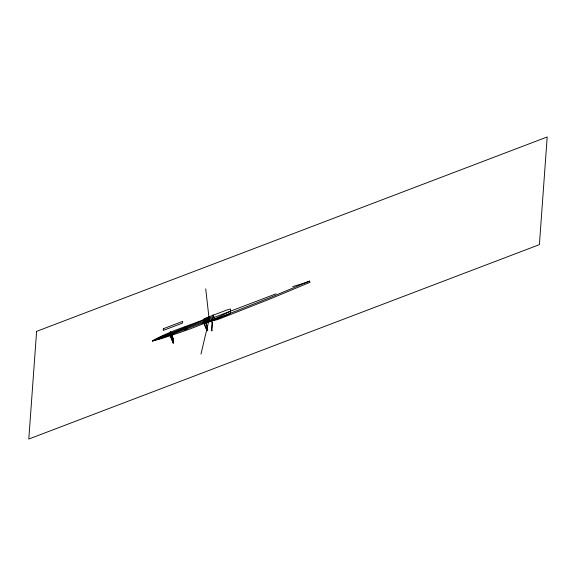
<?xml version="1.0" encoding="UTF-8"?>
<svg xmlns="http://www.w3.org/2000/svg" width="576" height="576" viewBox="0 0 576 576"><rect width="100%" height="100%" fill="white"/><g stroke="black" fill="none" stroke-linecap="round" stroke-linejoin="round"><path stroke-width="0.86" d="M204.034 320.386L204.3 321.559L205.69 322.416A4.082 4.032 4.1 0 0 206.618 322.438L217.152 319.666A130.853 129.218 4.1 0 0 219.859 318.73L270.151 298.908L310.226 282.197M200.988 354.11L209.153 319.284L205.718 288.878M154.577 340.063L156.888 339.156M156.874 339.235L154.606 340.092M204.617 319.68L206.935 318.794L204.638 319.716M204.415 322.423L206.726 321.516M206.734 321.552L204.422 322.445M205.402 319.81C206.143 323.849 214.049 318.463 216.749 318.506A129.6 127.973 4.1 0 0 219.442 317.57L269.676 297.77L309.694 281.023M230.422 311.191C205.913 323.95 178.97 333.475 152.482 341.186L152.316 340.927C169.992 330.71 190.519 325.426 209.297 317.326M309.326 281.182L307.094 282.067A60.797 60.041 4.1 0 1 304.517 282.989L298.195 284.962A132.61 130.954 4.1 0 1 295.43 285.768L292.673 286.56M152.316 340.927L276.048 293.818M203.983 323.158C210.521 339.898 206.993 324.504 204.271 319.241M170.374 335.592C175.874 349.639 172.865 336.852 170.604 332.417M213.041 314.77L214.33 318.053M208.728 318.175L209.693 320.645M204.113 318.838L207.266 326.887L206.978 330.797L203.832 322.754M170.474 331.646L173.628 339.696L173.34 343.606L170.186 335.563M170.294 331.625L173.405 339.574L173.174 342.749L170.064 334.8M36.605 331.358L28.8 439.034L539.395 244.642L547.2 136.966L36.605 331.358M159.221 337.601L159.113 339.034L212.926 319.118L213.12 316.512L159.221 337.601M163.346 328.73L163.224 330.43L182.563 323.064L182.686 321.372L163.346 328.73M204.314 318.593L203.94 323.806L226.368 315.266A4.147 0.59 -21.4 0 0 230.278 313.142L230.566 309.233A4.147 0.59 -21.4 0 0 226.742 310.054L204.314 318.593M212.062 322.056L211.493 329.89L211.939 331.034L212.508 323.208L212.062 322.056M184.896 327.24L187.207 326.369L184.903 327.226M184.702 329.846L187.02 328.982L184.716 329.832M203.998 323.021A3.319 0.475 -21.4 0 0 208.67 320.803A3.319 0.475 -21.4 0 0 204.062 322.114A3.319 0.475 -21.4 0 0 203.998 323.021M204.192 320.285A3.319 0.475 -21.4 0 0 208.865 318.06A3.319 0.475 -21.4 0 0 204.264 319.378A3.319 0.475 -21.4 0 0 204.192 320.285"/></g></svg>
